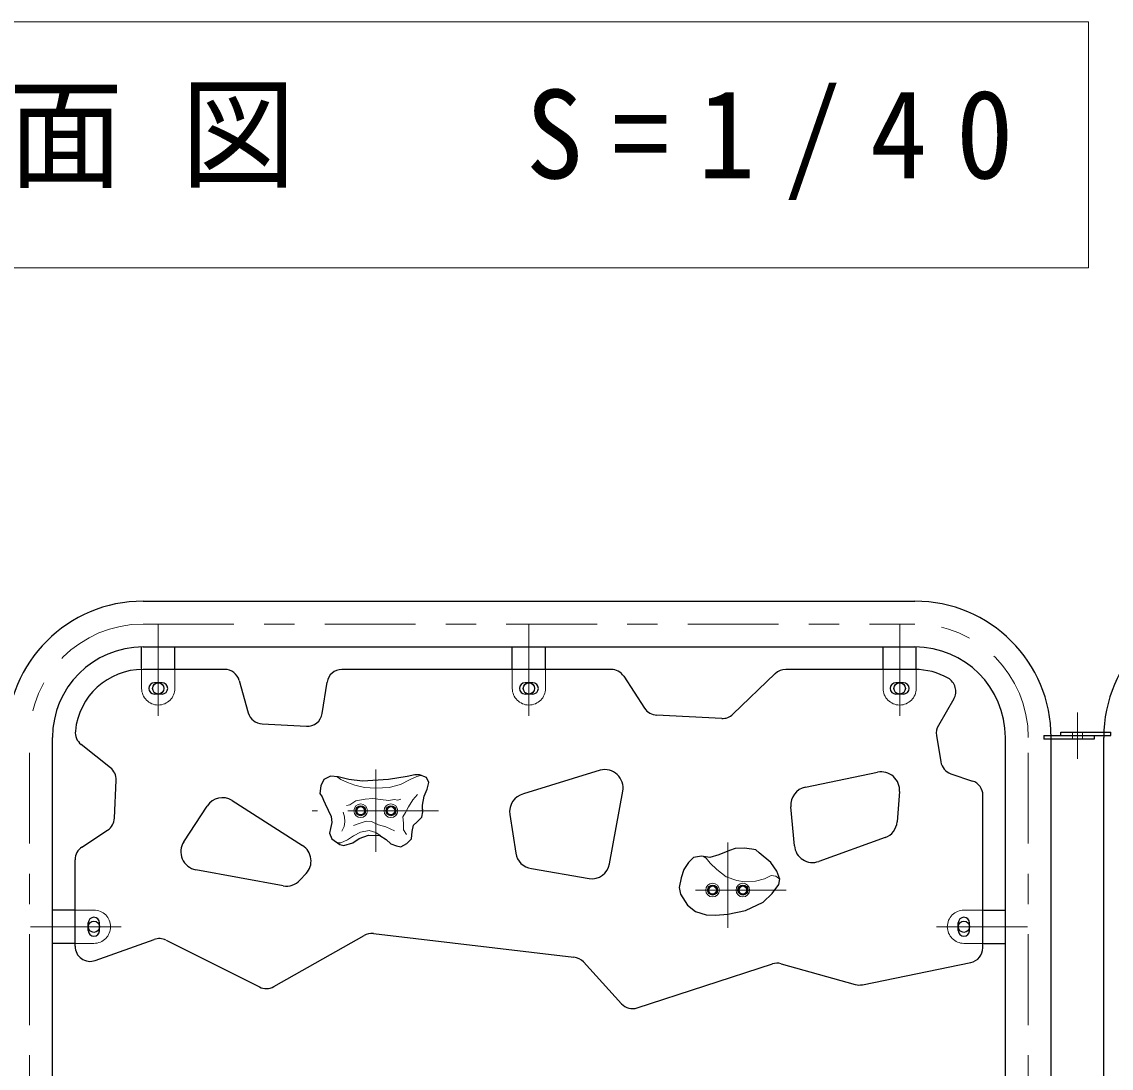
# Model space of a CAD drawing. Units: millimetres on the paper. Extents: x -385 to 0, y 0 to 267.
# Drawn here: x -278.49 to -242.49, y 98.09 to 132.66 of the extents above; entities that cross this region are included whole.
import ezdxf

# ---------------------------------------------------------------- set-up
doc = ezdxf.new("R2010")
doc.units = ezdxf.units.MM
doc.linetypes.add('USER1', pattern=[4.5, 2.5, -2])
doc.linetypes.add('USER2', pattern=[6, 3, -1, 1, -1])
doc.layers.add('LY_1', color=7, linetype='Continuous', lineweight=13)
doc.styles.add('ＭＳ ゴシック', font='')
doc.styles.get('ＭＳ ゴシック').set_extended_font_data('MS Gothic')

msp = doc.modelspace()

# ---------------------------------------------------------------- linework, layer by layer
at = {"layer": 'LY_1'}
for p, q in [((-243.236, 132.665), (-286.036, 132.665)), ((-243.236, 124.532), (-243.236, 132.665)), ((-286.036, 124.532), (-243.236, 124.532))]:
    msp.add_line(p, q, dxfattribs=at)
at = {"layer": 'LY_1', "lineweight": 25}
for p, q in [((-274.479, 113.523), (-248.979, 113.523)), ((-274.529, 111.294), (-274.529, 112.01)), ((-274.479, 112.01), (-248.979, 112.01)), ((-273.429, 111.294), (-273.429, 112.01)), ((-262.279, 111.294), (-262.279, 112.01)), ((-261.179, 111.294), (-261.179, 112.01)), ((-250.029, 111.294), (-250.029, 112.01)), ((-248.929, 111.294), (-248.929, 112.01)), ((-271.784, 111.266), (-274.479, 111.266)), ((-259.014, 111.266), (-267.908, 111.266)), ((-248.979, 111.266), (-253.245, 111.266)), ((-271.302, 110.9), (-271.005, 109.83)), ((-258.595, 111.039), (-257.908, 109.984)), ((-254.987, 109.785), (-253.591, 111.127)), ((-273.854, 110.829), (-274.104, 110.829)), ((-268.563, 109.811), (-268.402, 110.844)), ((-261.604, 110.829), (-261.854, 110.829)), ((-249.354, 110.829), (-249.604, 110.829)), ((-273.854, 110.454), (-274.104, 110.454)), ((-261.604, 110.454), (-261.854, 110.454)), ((-249.354, 110.454), (-249.604, 110.454)), ((-247.691, 110.291), (-248.2, 109.417)), ((-270.549, 109.464), (-269.083, 109.389)), ((-255.359, 109.646), (-257.515, 109.758)), ((-248.262, 109.085), (-248.119, 108.214)), ((-244.154, 109.191), (-242.498, 109.191)), ((-244.154, 109.079), (-244.154, 109.191)), ((-242.498, 109.079), (-242.498, 109.191)), ((-277.472, 68.648), (-277.472, 109.016)), ((-275.558, 108.019), (-276.531, 108.791)), ((-245.985, 68.648), (-245.985, 109.016)), ((-244.71, 109.079), (-244.71, 108.966)), ((-244.71, 109.079), (-242.498, 109.079)), ((-243.054, 108.966), (-244.71, 108.966)), ((-244.472, 63.516), (-244.472, 109.016)), ((-243.054, 109.079), (-243.054, 108.966)), ((-242.735, 63.516), (-242.735, 109.016)), ((-259.371, 107.939), (-261.912, 107.153)), ((-252.594, 107.378), (-250.209, 107.867)), ((-247.786, 107.821), (-247.069, 107.579)), ((-275.425, 106.353), (-275.369, 107.605)), ((-271.534, 106.933), (-269.208, 105.445)), ((-259.065, 104.846), (-258.629, 107.244)), ((-249.484, 107.228), (-249.562, 106.233)), ((-246.729, 102.071), (-246.729, 107.105)), ((-273.136, 105.573), (-272.367, 106.754)), ((-265.242, 106.644), (-265.242, 106.624)), ((-252.957, 105.438), (-253.075, 106.731)), ((-262.363, 106.474), (-262.167, 105.197)), ((-276.503, 105.399), (-275.651, 105.957)), ((-249.961, 105.71), (-252.15, 104.924)), ((-276.729, 102.121), (-276.729, 104.98)), ((-269.85, 104.117), (-272.738, 104.648)), ((-269.09, 104.525), (-269.297, 104.302)), ((-261.649, 104.69), (-259.74, 104.354)), ((-276.756, 103.316), (-277.472, 103.316)), ((-246.701, 103.316), (-245.985, 103.316)), ((-276.291, 102.641), (-276.291, 102.891)), ((-275.916, 102.641), (-275.916, 102.891)), ((-247.541, 102.641), (-247.541, 102.891)), ((-247.166, 102.641), (-247.166, 102.891)), ((-276.061, 101.65), (-274.114, 102.343)), ((-273.723, 102.319), (-270.634, 100.774)), ((-270.164, 100.786), (-267.175, 102.475)), ((-266.871, 102.537), (-260.241, 101.761)), ((-276.756, 102.216), (-277.472, 102.216)), ((-246.701, 102.216), (-245.985, 102.216)), ((-259.93, 101.601), (-258.673, 100.221)), ((-258.149, 100.082), (-253.686, 101.537)), ((-253.397, 101.543), (-250.945, 100.858)), ((-250.71, 100.849), (-247.129, 101.581))]:
    msp.add_line(p, q, dxfattribs=at)
at = {"layer": 'LY_1', "linetype": 'USER2'}
for p, q in [((-274.479, 112.766), (-248.979, 112.766)), ((-273.979, 109.738), (-273.979, 112.766)), ((-261.729, 109.738), (-261.729, 112.766)), ((-249.479, 109.738), (-249.479, 112.766)), ((-243.604, 108.316), (-243.604, 109.842)), ((-278.229, 63.516), (-278.229, 109.016)), ((-245.229, 63.516), (-245.229, 109.016)), ((-266.79, 107.96), (-266.79, 105.236)), ((-264.716, 106.597), (-268.89, 106.597)), ((-255.161, 105.553), (-255.161, 102.734)), ((-253.23, 103.976), (-257.133, 103.976)), ((-275.2, 102.766), (-278.229, 102.766)), ((-248.258, 102.766), (-245.229, 102.766))]:
    msp.add_line(p, q, dxfattribs=at)
at = {"layer": 'LY_1', "linetype": 'USER1'}
for p, q in [((-274.529, 110.641), (-274.529, 111.294)), ((-273.429, 110.641), (-273.429, 111.294)), ((-262.279, 110.641), (-262.279, 111.294)), ((-261.179, 110.641), (-261.179, 111.294)), ((-250.029, 110.641), (-250.029, 111.294)), ((-248.929, 110.641), (-248.929, 111.294)), ((-243.766, 109.079), (-243.766, 109.191)), ((-243.441, 109.079), (-243.441, 109.191)), ((-243.766, 109.079), (-243.766, 108.966)), ((-243.441, 109.079), (-243.441, 108.966)), ((-276.104, 103.316), (-276.756, 103.316)), ((-247.354, 103.316), (-246.701, 103.316)), ((-276.104, 102.216), (-276.756, 102.216)), ((-247.354, 102.216), (-246.701, 102.216))]:
    msp.add_line(p, q, dxfattribs=at)
at = {"layer": 'LY_1', "lineweight": 25}
for points in [[(-265.242, 106.644), (-265.248, 106.785), (-265.188, 107.079), (-265.088, 107.313), (-265.034, 107.527), (-265.115, 107.694), (-265.342, 107.781), (-265.496, 107.788), (-265.757, 107.734), (-266.372, 107.634), (-267.228, 107.58), (-267.682, 107.627), (-268.037, 107.714), (-268.291, 107.741), (-268.512, 107.634), (-268.612, 107.42), (-268.645, 107.172), (-268.558, 107.059), (-268.518, 106.945), (-268.458, 106.831), (-268.264, 106.41), (-268.244, 106.209), (-268.291, 106.009), (-268.318, 105.855), (-268.244, 105.668), (-267.983, 105.487), (-267.85, 105.454), (-267.549, 105.534), (-267.335, 105.675), (-267.027, 105.795), (-266.653, 105.781), (-266.445, 105.648), (-266.298, 105.501), (-266.111, 105.44), (-265.964, 105.407), (-265.763, 105.514), (-265.61, 105.668), (-265.583, 105.909), (-265.543, 106.116), (-265.436, 106.223), (-265.269, 106.383), (-265.235, 106.564), (-265.242, 106.624)], [(-253.44, 104.34), (-253.533, 104.606), (-253.737, 104.885), (-254.122, 105.211), (-254.23, 105.301), (-254.367, 105.327), (-254.614, 105.365), (-254.911, 105.346), (-255.098, 105.282), (-255.452, 105.14), (-255.752, 105.049), (-256.025, 105.101), (-256.297, 105.047), (-256.462, 104.884), (-256.61, 104.654), (-256.701, 104.383), (-256.768, 104.064), (-256.72, 103.839), (-256.493, 103.474), (-256.227, 103.271), (-255.877, 103.163), (-255.569, 103.149), (-255.16, 103.177), (-254.57, 103.301), (-253.987, 103.576), (-253.691, 103.865), (-253.474, 104.157), (-253.44, 104.351)]]:
    msp.add_lwpolyline(points, dxfattribs=at)
at = {"layer": 'LY_1', "linetype": 'USER1'}
for points in [[(-265.272, 107.769), (-265.429, 107.727), (-265.656, 107.627), (-265.977, 107.46), (-266.345, 107.366), (-266.793, 107.34), (-267.161, 107.366), (-267.482, 107.44), (-267.729, 107.527), (-267.943, 107.627), (-268.072, 107.722)], [(-268.081, 105.532), (-267.95, 105.534), (-267.729, 105.634), (-267.522, 105.768), (-267.295, 105.888), (-267.007, 105.942), (-266.786, 105.882), (-266.651, 105.781)], [(-253.44, 104.338), (-253.575, 104.436), (-253.722, 104.459), (-253.947, 104.353), (-254.246, 104.267), (-254.61, 104.252), (-254.86, 104.29), (-255.208, 104.411), (-255.523, 104.651), (-255.745, 104.861), (-255.869, 105.03), (-255.984, 105.094)]]:
    msp.add_lwpolyline(points, dxfattribs=at)
at = {"layer": 'LY_1'}
for points in [[(-267.756, 106.771), (-267.649, 106.791), (-267.448, 106.925), (-267.147, 106.985), (-266.887, 106.998), (-266.639, 106.965), (-266.358, 106.938), (-266.178, 106.965), (-266.058, 106.945), (-265.964, 106.978)], [(-265.409, 107.132), (-265.563, 106.958), (-265.71, 106.724), (-265.81, 106.537), (-265.897, 106.397), (-265.877, 106.183), (-265.877, 105.969), (-265.777, 105.808)], [(-267.87, 106.55), (-267.823, 106.397), (-267.809, 106.23), (-267.836, 106.082), (-267.91, 105.922)], [(-266.171, 105.929), (-266.459, 106.069), (-266.699, 106.129), (-266.867, 106.209), (-266.927, 106.243), (-267.114, 106.25), (-267.368, 106.169), (-267.522, 106.109)]]:
    msp.add_lwpolyline(points, dxfattribs=at)
at = {"layer": 'LY_1', "lineweight": 25}
for centre, radius in [((-273.979, 110.641), 0.188), ((-261.729, 110.641), 0.188), ((-249.479, 110.641), 0.188), ((-267.29, 106.597), 0.163), ((-266.29, 106.597), 0.163), ((-255.661, 103.976), 0.163), ((-254.661, 103.976), 0.163), ((-276.104, 102.766), 0.188), ((-247.354, 102.766), 0.188)]:
    msp.add_circle(centre, radius, dxfattribs=at)
at = {"layer": 'LY_1'}
for centre, radius in [((-267.29, 106.597), 0.225), ((-267.29, 106.597), 0.15), ((-267.29, 106.597), 0.125), ((-266.29, 106.597), 0.225), ((-266.29, 106.597), 0.15), ((-266.29, 106.597), 0.125), ((-255.661, 103.976), 0.225), ((-255.661, 103.976), 0.15), ((-255.661, 103.976), 0.125), ((-254.661, 103.976), 0.225), ((-254.661, 103.976), 0.15), ((-254.661, 103.976), 0.125)]:
    msp.add_circle(centre, radius, dxfattribs=at)
at = {"layer": 'LY_1', "lineweight": 25}
for centre, radius, start, end in [((-274.479, 109.016), 4.506, 90, 180), ((-248.979, 109.016), 4.506, 0, 90), ((-238.229, 109.016), 4.506, 90, 180), ((-274.479, 109.016), 2.994, 90, 180), ((-248.979, 109.016), 2.994, 0, 90), ((-274.479, 109.016), 2.25, 90, 174.5546), ((-271.784, 110.766), 0.5, 15.5241, 90), ((-267.908, 110.766), 0.5, 90, 171.1193), ((-259.014, 110.766), 0.5, 33.0707, 90), ((-253.245, 110.766), 0.5, 90, 133.8767), ((-248.979, 109.016), 2.25, 60.7143, 90), ((-248.123, 110.543), 0.5, 329.7436, 60.7143), ((-274.104, 110.641), 0.188, 90, 270), ((-273.854, 110.641), 0.188, 270, 90), ((-261.854, 110.641), 0.188, 90, 270), ((-261.604, 110.641), 0.188, 270, 90), ((-249.604, 110.641), 0.188, 90, 270), ((-249.354, 110.641), 0.188, 270, 90), ((-270.523, 109.964), 0.5, 195.5241, 267.0391), ((-269.057, 109.888), 0.5, 267.0391, 351.1193), ((-257.489, 110.257), 0.5, 213.0707, 268.5312), ((-255.334, 110.145), 0.5, 267.0229, 313.8767), ((-276.221, 109.183), 0.5, 174.5546, 231.6048), ((-247.768, 109.165), 0.5, 149.7436, 189.3099), ((-275.869, 107.628), 0.5, 357.4362, 51.6048), ((-247.626, 108.295), 0.5, 189.3099, 251.3331), ((-259.224, 107.352), 0.605, 349.6952, 104.0362), ((-250.087, 107.275), 0.605, 355.5328, 101.5922), ((-252.472, 106.786), 0.605, 101.5922, 185.1944), ((-247.229, 107.105), 0.5, 0, 71.3331), ((-271.86, 106.423), 0.605, 57.38, 146.9125), ((-261.765, 106.566), 0.605, 104.0362, 188.7462), ((-275.925, 106.375), 0.5, 303.2317, 357.4362), ((-250.165, 106.28), 0.605, 289.7672, 355.5328), ((-272.629, 105.243), 0.605, 146.9125, 259.5866), ((-276.229, 104.98), 0.5, 123.2317, 180), ((-269.535, 104.935), 0.605, 317.2392, 57.38), ((-261.569, 105.289), 0.605, 188.7462, 262.4054), ((-252.355, 105.493), 0.605, 185.1944, 289.7672), ((-259.66, 104.954), 0.605, 262.4054, 349.6952), ((-269.741, 104.712), 0.605, 259.5866, 317.2392), ((-276.104, 102.891), 0.188, 0, 180), ((-247.354, 102.891), 0.188, 0, 180), ((-276.104, 102.641), 0.188, 180, 0), ((-247.354, 102.641), 0.188, 180, 0), ((-273.947, 101.872), 0.5, 63.435, 109.5731), ((-266.929, 102.04), 0.5, 83.3255, 119.4759), ((-276.229, 102.121), 0.5, 180, 289.5731), ((-247.229, 102.071), 0.5, 281.5425, 0), ((-260.3, 101.264), 0.5, 42.3294, 83.3255), ((-253.531, 101.062), 0.5, 74.3758, 108.0542), ((-250.81, 101.339), 0.5, 254.3758, 281.5425), ((-270.41, 101.221), 0.5, 243.4349, 299.4759), ((-258.303, 100.558), 0.5, 222.3294, 288.0543)]:
    msp.add_arc(centre, radius, start, end, dxfattribs=at)
at = {"layer": 'LY_1', "linetype": 'USER2'}
for centre, start, end in [((-274.479, 109.016), 90, 180), ((-248.979, 109.016), 0, 90)]:
    msp.add_arc(centre, 3.75, start, end, dxfattribs=at)
at = {"layer": 'LY_1', "linetype": 'USER1'}
for centre, start, end in [((-273.979, 110.641), 180, 0), ((-261.729, 110.641), 180, 0), ((-249.479, 110.641), 180, 0), ((-276.104, 102.766), 270, 90), ((-247.354, 102.766), 90, 270)]:
    msp.add_arc(centre, 0.55, start, end, dxfattribs=at)

# ---------------------------------------------------------------- texts
at = {"layer": 'LY_1', "insert": (-284.636, 128.599), "char_height": 2.933, "attachment_point": 4, "style": 'ＭＳ ゴシック'}
msp.add_mtext('\\T1.5;\\W0.95;平面図\u3000S=1/40', dxfattribs=at)

doc.saveas('drawing.dxf')
